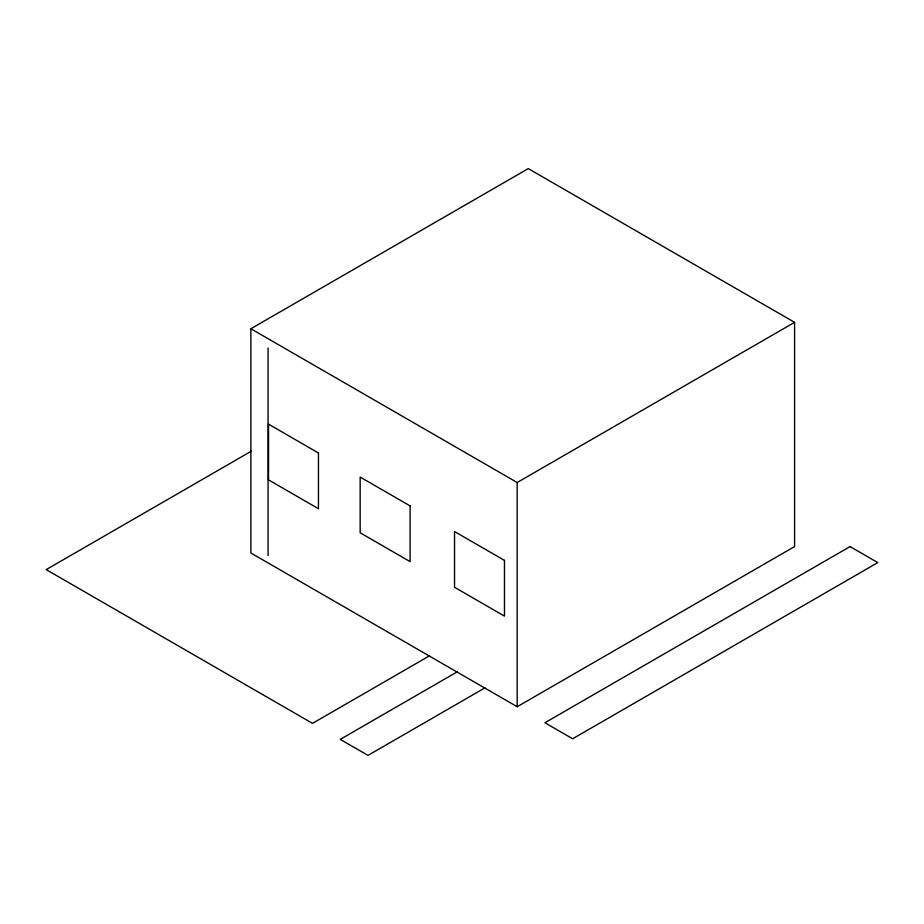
<?xml version="1.0" encoding="UTF-8"?>
<svg xmlns="http://www.w3.org/2000/svg" width="924" height="924" viewBox="0 0 924 924"><rect width="100%" height="100%" fill="white"/><g stroke="black" fill="none" stroke-linecap="round" stroke-linejoin="round"><path stroke-width="1.39" d="M250.866 328.759L250.866 552.991L517.174 706.733L794.582 546.581L794.582 322.349L528.274 168.607L250.866 328.759L517.174 482.513L794.582 322.349M517.174 706.733L517.174 482.513M251.236 451.235L46.2 569.611L312.508 723.365L429.498 655.821M457.241 671.84L340.251 739.385L367.995 755.393L484.984 687.849M268.064 348.036L268.064 555.486M850.057 546.581L544.917 722.753L572.661 738.773L877.8 562.589L850.057 546.581M318.445 452.979L268.514 424.151L268.514 479.879L318.445 508.708L318.445 452.979M410.094 505.902L360.164 477.073L360.164 532.802L410.094 561.619L410.094 505.902M504.469 560.383L454.539 531.554L454.539 587.283L504.469 616.112L504.469 560.383"/></g></svg>
